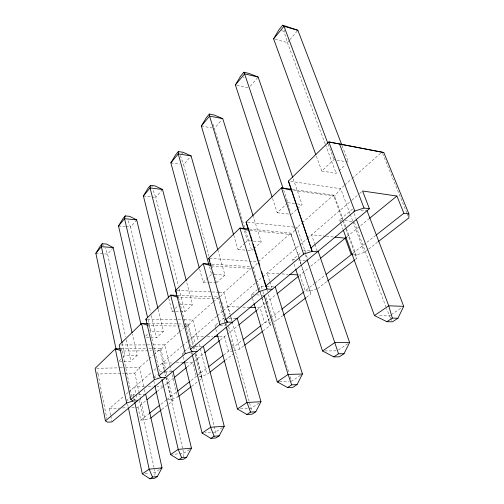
<?xml version="1.0" encoding="UTF-8"?>
<svg xmlns="http://www.w3.org/2000/svg" width="504" height="504" viewBox="0 0 504 504"><rect width="100%" height="100%" fill="white"/><g stroke="black" fill="none" stroke-linecap="round" stroke-linejoin="round"><path stroke-width="0.38" stroke-dasharray="2.52 1.89" d="M183.714 457.002L183.739 453.342L166.087 378.246M154.892 475.385L155.068 472.5L154.4 469.432M294.645 230.391L291.243 234.524L248.982 230.391M295.13 229.799L297.077 227.436L301.77 223.266M252.838 268.531L257.487 262.912M102.759 245.902L103.585 244.906M151.786 186.827L152.788 185.623M220.513 296.547L223.908 292.452L250.961 268.411M181.749 153.972L182.675 152.863M325.187 143.942L287.393 42.601L284.017 31.343L285.472 29.597M124.627 373.338L134.801 373.086L139.52 367.429L148.705 359.27M113.18 247.54L107.585 254.123L125.553 336.748M136.691 219.883L130.561 227.096L150.646 312.543M162.534 189.479L155.78 197.423L178.334 285.825M209.097 256.36L183.607 164.695L191.073 155.906M244.604 227.392L214.446 128.413L221.773 119.788M250.293 86.241L258.124 77.036M289.391 40.251L287.393 42.601L273.609 38.846M289.888 39.665L297.864 30.278M119.19 360.896L120.865 359.327M123.102 357.229L124.784 355.654L137.113 355.522L132.363 334.076M145.662 336.086L147.924 333.963M168.79 298.5L171.984 311.409L173.061 310.401M175.216 308.385L179.518 304.347M199.672 269.363L203.143 282.209L211.554 274.327L213.791 274.453M233.749 235.229L237.995 249.537L244.661 243.287M245.215 242.771L247.439 240.685L250.501 240.956M272.588 198.551L277.244 212.751L287.362 203.263M316.386 156.246L321.766 171.013L333.95 159.598L336.231 159.995M123.984 361.337L130.876 361.229L137.113 355.522M146.33 337.68L156.561 337.718L163.441 331.418L158.13 309.261M175.795 311.503L184.943 311.737L192.572 304.75L186.442 281.245M216.468 282.876L224.967 275.096L218.106 250.954M247.88 250.331L251.685 250.639L253.367 249.096M253.928 248.585L261.217 241.907L253.247 216.355M291.287 214.383L296.951 209.198M297.517 208.675L302.053 204.523L292.862 177.843M321.766 171.013L336.143 173.319L338.373 171.278M338.927 170.768L345.618 164.651M149.278 358.76L153.298 355.188M153.871 354.677L160.757 348.56L165.577 368.972M178.958 332.388L164.921 344.862L160.014 350.752L154.608 350.79M179.544 331.865L184.225 327.713M184.811 327.191L188.32 324.072L193.763 345.416M212.921 302.211L192.912 319.99L187.797 326.145L183.903 326.094M213.513 301.688L218.805 296.982L213.375 296.774M258.42 261.784L290.682 233.119L298.645 256.845M302.356 222.743L333.453 195.117L334.561 196.151L342.928 218.975M344.175 185.592L340.685 188.691L334.561 196.151L291.268 190.166M344.755 185.069L351.742 178.87M352.321 178.353L380.835 153.014M110.666 415.264L109.337 408.624L123.946 396.068M126.283 394.059L128.041 392.553M128.621 392.049L151.641 372.267M154.01 370.232L156.372 368.197M156.965 367.687L181.957 346.216M182.549 345.7L187.318 341.605M187.916 341.095L216.802 316.266M217.388 315.762L222.68 311.214M223.272 310.71L255.251 283.223M255.843 282.712L262.363 277.112M262.956 276.601L299.13 245.511M299.723 245.001L306.841 238.89M307.434 238.379L351.307 200.674M351.899 200.164L359.012 194.046M359.604 193.536L362.571 190.991M134.738 394.676L133.176 394.745L126.781 400.157L129.893 400.012M153.707 377.357L157.242 374.365M183.072 356.183L182.316 353.134L184.004 351.71M184.565 351.231L189.057 347.432M215.687 328.614L214.868 325.578L218.389 322.598M218.975 322.1L223.669 318.125L225.124 323.398M252.271 297.669L251.383 294.664L257.21 289.724M257.796 289.233L261.293 286.272L265.954 286.499M293.12 261.236L292.629 259.736L301.512 252.214M340.673 222.907L339.601 219.971L352.485 209.059L353.858 212.726M131.777 407.452L137.964 407.125L146.418 400.233M157.286 391.375L162.723 386.946M173.691 378L163.932 385.963L156.952 386.215M187.116 367.057L204.026 353.279M220.248 340.055L226.863 334.656M227.468 334.165L238.316 325.319M256.996 310.092L265.463 303.188M266.068 302.696L276.362 294.304M298.418 274.951L299.981 275.052L308.429 268.166M310.842 266.194L319.29 259.308M347.061 236.672L368.941 218.837M137.964 407.125L140.767 420.097L148.718 413.847M160.946 404.233L165.841 400.384M167.063 399.426L176.961 391.646M191.186 380.457L196.132 376.57L198.368 376.507M197.354 375.612L207.717 367.466M223.562 355.005L231.5 348.768M232.111 348.289L242.518 340.106M261.488 325.193L270.087 318.427M270.705 317.942L281.169 309.721M299.981 275.052L305.178 290.846L314.389 283.601M315.006 283.116L324.828 275.392M353.071 253.191L375.719 235.387M161.904 409.393L168.109 404.58M168.727 404.095L173.074 400.73L167.183 375.776M191.646 386.329L199.048 380.589M199.666 380.111L202.129 378.195L195.905 353.802M199.112 376.482L200.605 376.438L206.987 374.434L209.418 372.544M225.25 360.272L233.774 353.663M233.705 350.923L239.791 349.001L244.075 345.675M263.05 330.964L270.39 325.269L262.011 297.555M273.571 321.489L276.45 320.576L282.593 315.813M306.545 297.24L310.848 293.908L301.361 265.028M317.678 288.609L326.951 281.421M355.389 259.365L356.624 258.407L356.152 255.049L344.005 221.924M353.342 254.816L356.152 255.049L364.392 252.391L368.096 249.518M368.714 249.039L377.357 242.329M159.484 469.545L155.068 472.5L152.151 472.809M189.523 449.474L183.739 453.342L172.664 454.369M222.39 427.512L215.63 432.029L204.952 432.854M259.05 403.017L251.313 408.183L240.332 408.826M300.516 375.304L291.501 381.326L289.907 376.085M338.367 350.009L347.729 343.753M390.638 315.076L389.334 315.951L379.14 315.687M391.293 314.641L401.745 307.661M316.978 288.83L309.998 291.073L305.178 290.846M270.692 322.409L269.256 322.862L264.55 322.787L260.014 307.635L256.108 307.516M140.767 420.097L145.001 419.832L150.734 418.049M144.976 473.571L149.234 473.117M109.337 408.624L119.398 408.101M122.491 407.938L127.134 407.692M132.999 399.867L136.88 399.685M167.788 399.389L171.417 399.218L177.452 397.328L172.009 374.516M138.65 394.512L145.694 394.216M144.547 386.663L134.467 387.028L135.96 393.926M148.422 386.524L153.077 386.354M279.487 381.761L289.252 381.408M153.121 377.855L157.632 377.723M160.19 371.87L161.708 371.832M164.739 371.757L173.067 371.555M97.052 372.116L98.015 374.006L123.839 373.357M96.68 368.311L119.265 367.844M120.047 367.832L124.721 367.737M125.496 367.718L139.52 367.429L143.766 386.606M171.625 362.949L162.294 363.113L163.894 369.904M176.287 362.867L181.73 362.773M185.611 362.704L192.61 362.584L196.132 376.57M119.398 361.412L123.222 361.349M182.316 353.134L183.866 353.121M190.827 353.058L193.152 353.033M233.031 351.137L228.438 351.175L224.45 336.622L218.994 336.596M324.815 350.948L336.351 350.853M120.865 348.34L122.17 351.03L151.515 350.816M120.771 348.781L145.864 348.642M148.995 348.623L160.757 348.56L160.014 350.752L164.468 369.684M190.959 346.475L192.522 346.469M195.634 346.456L201.871 346.431M120.79 344.969L150.211 344.9M153.31 344.887L164.921 344.862L169.646 364.631M203.408 336.533L193.278 336.483L195.193 343.955M207.302 336.546L212.757 336.571M163.441 331.418L150.759 331.311L147.905 319.051M214.868 325.578L216.367 325.597M220.128 325.653L225.389 325.723M147.974 323.688L148.863 325.634L176.898 326M177.673 326.012L183.122 326.082M147.767 323.474L184.42 324.015M185.195 324.028L188.32 324.072L187.797 326.145L192.843 345.958M147.483 319.158L177.244 319.706M178.032 319.719L183.513 319.82M184.294 319.832L192.912 319.99L198.387 341.164M228.961 318.238L235.771 318.377M171.984 311.409L175.033 311.485M238.915 306.993L227.978 306.665L230.057 314.08M242.821 307.112L249.071 307.301M180.287 304.372L192.572 304.75M177.641 295.312L178.523 297.417L211.504 298.626M212.291 298.658L218.572 298.885L224.86 321.602M177.666 295.407L212.6 296.743M251.383 294.664L253.695 294.758M256.782 294.884L262.956 295.142M177.131 290.468L211.434 291.923M212.216 291.955L218.453 292.219M219.227 292.251L223.908 292.452L230.051 314.313M203.143 282.209L208.631 282.479M209.412 282.524L215.681 282.839M266.729 286.537L275.279 286.959M214.534 274.497L224.967 275.096M278.851 273.754L267.107 273.029L269.627 281.163M281.982 273.943L288.244 274.327M211.68 265.879L250.513 268.38M211.894 264.146L250.368 266.685M95.873 253.317L107.585 254.123L105.09 247.936M209.513 258.319L256.864 261.677M292.629 259.736L294.878 259.906M298.633 260.19L305.38 260.694M237.995 249.537L247.124 250.268M309.916 250.721L303.881 250.211L305.134 253.934M253.562 241.227L261.217 241.907M118.522 225.994L125.294 226.611M126.044 226.68L130.561 227.096L127.726 219.82M249.266 229.011L290.682 233.119L298.551 256.838M325.672 236.212L311.585 234.814L314.628 243.671M326.453 236.288L333.497 236.987M247.628 222.251L294.758 227.191M295.533 227.273L297.077 227.436L307.377 258.023M143.401 195.968L151.137 196.875M151.912 196.969L155.78 197.423L152.87 189.63M277.244 212.751L290.506 214.294M339.601 219.971L341.901 220.235M344.969 220.594L351.874 221.395M294.619 203.584L287.923 202.74L283.412 189.328M297.593 203.963L302.053 204.523M360.959 210.149L367.126 210.937M292.27 189.384L333.453 195.117L342.613 220.141M290.745 181.383L340.685 188.691L349.946 213.583M170.875 162.817L179.859 164.14M336.993 160.127L348.403 162.099L341.945 145.253M201.361 126.032L212.134 127.991M236.88 85.302L248.081 87.803M242.966 76.967L244.226 77.257M281.434 30.618L284.017 31.343M173.074 400.73L171.417 399.218L166.068 376.501M202.129 378.195L200.605 376.438L194.979 354.337M390.386 317.904L386.587 308.587M390.739 318.553L391.797 320.506M270.39 325.269L269.256 322.862L261.608 297.562M382.593 153.43L406.791 212.839M407.087 213.564L407.975 215.737M328.154 144.131L333.95 159.598M354.136 213.457L356.057 218.591M325.464 144.68L336.143 173.319M354.444 222.396L386.31 307.849M350.223 214.32L352.674 220.903M352.945 221.64L364.392 252.391M342.884 220.878L356.624 258.407M340.943 223.644L343.085 229.528M180.363 155.635L183.607 164.695M314.887 244.409L317.173 251.055M213.034 124.261L214.446 128.413M305.386 254.678L306.886 259.144M286.543 200.252L290.039 210.666M298.891 257.588L301.115 264.285M298.796 257.582L301.014 264.253M301.26 264.991L310.848 293.908M294.103 264.222L295.571 268.714M269.854 281.9L271.688 287.809M267.089 290.065L267.548 291.551M268.462 294.531L276.45 320.576M245.517 230.391L251.685 250.639M265.961 297.486L288.994 373.092M244.472 230.933L247.439 240.685M261.293 286.272L262.653 290.751M262.886 291.501L263.794 294.487M259.749 290.065L252.724 266.843L252.8 267.971M259.976 290.814L261.784 296.806M260.039 292.351L261.387 296.818M252.498 298.418L253.833 302.929M230.895 317.048L232.142 321.495M230.259 315.069L231.953 321.098M232.168 321.854L239.791 349.001M211.623 265.451L212.468 268.481M213.52 272.267L216.254 282.12M218.566 290.638L219.398 293.643M221.697 301.896L223.782 309.399M224.822 313.148L225.66 316.153M228.602 326.523L251.622 410.426M226.076 323.209L226.699 325.458M227.531 328.457L228.362 331.456M230.649 339.702L232.722 347.193M225.067 322.358L225.905 325.389M209.456 266.748L211.554 274.327M225.332 324.154L225.748 325.66M215.895 329.37L216.915 333.163M199.168 344.188L200.145 347.968M200.34 348.724L206.987 374.434M195.382 344.704L196.724 349.934M193.958 346.179L194.935 349.99M179.109 288.874L184.943 311.737M195.665 353.77L215.63 432.029L215.8 434.996M193.038 346.721L194.008 350.532M178.523 297.417L191.066 346.897M191.722 352.573L192.112 354.098M183.261 356.945L184.199 360.751M169.829 365.394L171.278 371.473M166.288 371.996L167.007 375.02M164.644 370.44L165.892 375.745M151.364 315.592L156.561 337.718M164.071 370.661L165.312 375.946M148.863 325.634L160.045 373.779M153.821 380.923L154.697 384.76M144.446 389.674L145.127 392.742M134.801 373.086L138.814 391.476M138.978 392.244L139.98 396.843M140.15 397.606L145.001 419.832M126.214 339.809L130.876 361.229M139.375 400.346L154.23 468.663M136.124 394.689L137.12 399.288M122.144 343.375L124.784 355.654M133.176 394.745L133.667 397.045M133.831 397.814L134.329 400.113M122.17 351.03L132.035 397.196M127.594 403.994L128.237 407.062M110.811 416.002L111.844 421.168M98.015 374.006L106.772 418.364"/><path stroke-width="0.76" d="M317.425 251.792L312.127 251.345L288.439 181.049L328.803 141.939L383.815 152.529L408.883 213.904L408.857 217.911L377.975 241.851M217.892 250.198L191.073 155.906L183.135 152.309L178.353 151.559L178.252 153.915L208.826 264.48M186.247 280.482L162.534 189.479L155.112 185.919L150.457 185.327L150.066 187.929L176.053 290.651M157.947 308.498L136.691 219.883L129.723 216.367L125.194 215.914L124.564 218.698L147.552 317.52M132.023 332.546L113.18 247.54L106.615 244.075L102.211 243.741L101.386 246.67L95.873 253.317L116.046 349.152M343.356 230.265L374.434 315.567L386.896 321.697L392.496 321.81L397.933 318.238L403.704 306.35L367.126 210.937M295.817 269.457L322.516 350.973L333.805 356.889L339.305 356.813L344.018 353.714L349.6 342.506L318.213 251.42M254.054 303.679L277.238 381.843L287.557 387.551L292.925 387.324L297.051 384.615L302.444 374.012L275.279 286.959M217.325 334.681L237.416 408.996L246.897 414.502L252.132 414.168L255.78 411.774L260.984 401.719L237.283 318.402L235.771 318.377M184.388 361.513L202.11 433.068L210.88 438.379L215.977 437.963L219.215 435.828L224.236 426.277L203.427 346.424M154.867 385.529L170.598 454.558L178.75 459.679L183.702 459.194L186.6 457.292L191.451 448.188L173.067 371.555M128.4 407.831L142.298 473.854L149.909 478.8L154.715 478.264L157.33 476.551L162.017 467.857L145.694 394.216M315.851 154.772L273.609 38.846L278.844 29.887L282.719 25.2L297.864 30.278L341.945 145.253M272.103 197.058L235.387 84.968L240.446 76.381L243.879 72.223L248.932 73.414L258.124 77.036L292.603 177.099M233.528 234.473L201.361 126.032L206.243 117.791L209.311 114.074L214.232 115.025L222.749 118.642L253.008 215.599M199.263 267.851L170.875 162.817L175.594 154.898L178.353 151.559M168.601 297.738L143.401 195.968L147.962 188.351L150.457 185.327M141 324.671L118.522 225.994L122.932 218.654L125.194 215.914M95.873 253.317L100.145 246.242L102.211 243.741M118.522 225.994L124.564 218.698L136.691 219.883M143.401 195.968L150.066 187.929L162.534 189.479M170.875 162.817L178.252 153.915L191.073 155.906M201.361 126.032L209.576 116.115L209.311 114.074M235.387 84.968L244.591 73.861L243.879 72.223M273.609 38.846L283.998 26.315L297.864 30.278M165.665 377.458L160.927 377.597L159.018 375.764L145.914 319.133L170.68 295.136L176.891 295.375M197.102 351.427L192.226 351.464L190.462 349.31L175.568 290.399L203.257 263.579L211.107 264.096M232.35 322.239L227.329 322.157L225.761 319.612L208.738 258.269L239.891 228.085L248.485 228.936M272.147 289.29L266.981 289.044L265.684 286.026L246.078 222.088L281.396 187.872L290.72 189.17M408.883 213.904L403.88 213.249L396.9 196.043L362.571 190.991L369.413 208.744L111.989 421.905L107.528 422.188L105.43 420.846L126.662 402.986L132.854 401.039L137.453 400.825M132.854 401.039L130.838 399.47L154.382 379.663L160.927 377.597M159.018 375.764L185.27 353.676L192.226 351.464M190.462 349.31L219.92 324.526L227.329 322.157L226.913 320.657M225.761 319.612L259.05 291.602L266.981 289.044L264.209 280.022M265.684 286.026L303.603 254.123L312.127 251.345L288.439 181.049M311.188 247.741L354.778 211.063L363.995 208.039L369.413 208.744M147.023 399.741L156.681 391.866M174.302 377.502L186.505 367.555M204.624 352.787L219.643 340.54M238.915 324.834L256.397 310.584M276.967 293.813L298.166 276.532M320.5 258.325L346.456 237.163M369.552 218.339L396.9 196.043M149.329 413.368L159.724 405.191M177.578 391.154L189.951 381.434M208.322 366.988L222.951 355.484M243.13 339.627L260.877 325.672M281.786 309.236L303.95 291.81M326.056 274.428L352.46 253.676M376.331 234.902L403.88 213.249M150.734 418.049L161.28 409.872M178.687 396.377L191.029 386.807M210.029 372.072L224.645 360.744M244.686 345.202L262.433 331.443M283.204 315.334L305.934 297.713M327.569 280.936L354.772 259.85M142.298 473.854L149.153 469.18L162.017 467.857L160.751 468.701M170.598 454.558L178.214 449.366L191.451 448.188M202.11 433.068L210.622 427.266L224.236 426.277M237.416 408.996L246.992 402.469L260.984 401.719M322.516 350.973L334.914 342.512L349.6 342.506M374.434 315.567L388.741 305.808L403.704 306.35M149.909 478.8L152.504 477.08L157.33 476.551M178.75 459.679L181.635 457.764L186.6 457.292M210.88 438.379L214.106 436.244L219.215 435.828M246.897 414.502L250.532 412.096L255.78 411.774M287.557 387.551L291.671 384.823L297.051 384.615M333.805 356.889L338.512 353.776L344.018 353.714M386.896 321.697L392.32 318.1L397.933 318.238M278.737 381.786L277.238 381.843L288.093 374.441L302.444 374.012M182.505 362.76L184.836 362.716M119.983 348.787L115.284 348.812L95.117 368.342L105.43 420.846M214.32 336.577L218.213 336.596M147.767 323.474L141.53 323.379L119.24 344.975L130.838 399.47M249.852 307.327L255.326 307.49M289.806 274.428L297.637 274.907M113.18 247.54L101.386 246.67L121.981 342.607M352.636 254.753L351.231 254.633L345.24 238.159L335.066 237.145M354.778 211.063L328.803 141.939L383.815 152.529M222.749 118.642L209.576 116.115L243.791 228.677M291.268 190.166L281.396 187.872L303.603 254.123M258.124 77.036L244.591 73.861L283.166 188.584M210.981 265.684L203.257 263.579L219.92 324.526M177.811 297.209L170.68 295.136L185.27 353.676M147.395 325.187L141.53 323.379L154.382 379.663M120.79 350.589L115.284 348.812L126.662 402.986M282.719 25.2L283.998 26.315L327.877 143.401M145.914 319.133L146.507 320.431M152.504 477.08L149.153 469.18L134.82 402.419M175.568 290.399L176.753 293.208M181.635 457.764L178.214 449.366L161.96 379.468M214.106 436.244L210.622 427.266L192.301 354.86M208.738 258.269L209.809 261.034M339.595 144.188L363.995 208.039M356.328 219.322L388.741 305.808L392.32 318.1M250.532 412.096L246.992 402.469L226.164 327.165M246.078 222.088L248.743 229.698M291.671 384.823L288.093 374.441L264.02 295.237M307.138 259.888L338.512 353.776M250.142 234.146L248.982 230.391L239.891 228.085L259.05 291.602M250.601 235.651L252.214 240.918M253.14 243.923L258.212 260.467M258.672 261.973L259.831 265.734M261.677 271.75L263.75 278.517"/></g></svg>
